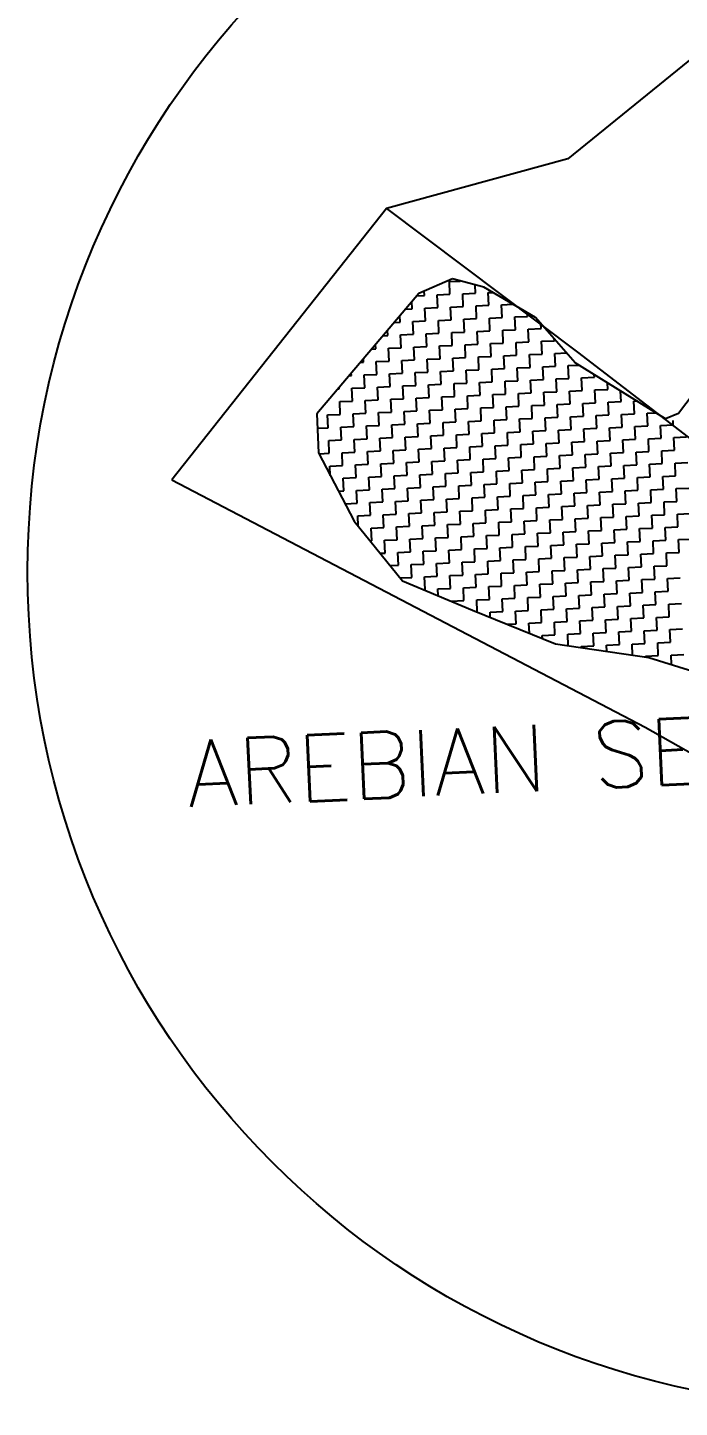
# Model space of a CAD drawing. Header units: metres. Extents: x 280741 to 282709, y 2085398 to 2088597.
# Drawn here: x 280833 to 281153, y 2085398 to 2086077 of the extents above; entities that cross this region are included whole.
import ezdxf
from ezdxf.enums import TextEntityAlignment as Align

# ---------------------------------------------------------------- set-up
doc = ezdxf.new("R2010")
doc.units = ezdxf.units.M
for name, color, linetype in [('POLY_HATCH', 12, 'Continuous'), ('POLY_PARCEL', 6, 'Continuous'), ('POLY_WATER', 4, 'Continuous'), ('TEXT_MAPOUT', 7, 'Continuous')]:
    doc.layers.add(name, color=color, linetype=linetype)
doc.styles.get("Standard").update_dxf_attribs({"font": 'simplex.shx'})

msp = doc.modelspace()

# ---------------------------------------------------------------- linework, layer by layer
msp.add_circle((281243.57, 2085809.49), 410.99)
at = {"layer": 'POLY_HATCH'}
for p, q in [((281041.48, 2085953.5), (281024.98, 2085946.34)), ((281056.89, 2085949.4), (281041.48, 2085953.5)), ((281082.41, 2085934.55), (281056.89, 2085949.4)), ((281024.98, 2085946.34), (280974.8, 2085887.19)), ((281101.86, 2085912.21), (281082.41, 2085934.55)), ((281146.39, 2085884.62), (281101.86, 2085912.21)), ((281164.02, 2085902.24), (281152.68, 2085887.31)), ((280974.8, 2085887.19), (280975.67, 2085868.01)), ((281152.68, 2085887.31), (281146.39, 2085884.62)), ((280975.67, 2085868.01), (280993.23, 2085834.38)), ((280993.23, 2085834.38), (281017.01, 2085805.03)), ((281017.01, 2085805.03), (281051.32, 2085790.58)), ((281051.32, 2085790.58), (281092.14, 2085774.03)), ((281092.14, 2085774.03), (281138.12, 2085767.32)), ((281138.12, 2085767.32), (281164.95, 2085758.93))]:
    msp.add_line(p, q, dxfattribs=at)
at = {"layer": 'POLY_HATCH', "linetype": 'Continuous'}
for p, q in [((281040.01, 2085952.22), (281045.37, 2085952.47)), ((281040.3, 2085945.95), (281040.01, 2085952.22)), ((281052.85, 2085946.52), (281052.67, 2085950.52)), ((281021.76, 2085938.81), (281021.6, 2085942.35)), ((281024.01, 2085945.2), (281027.75, 2085945.37)), ((281027.75, 2085945.37), (281027.65, 2085947.5)), ((281034.02, 2085945.66), (281040.3, 2085945.95)), ((281034.31, 2085939.38), (281034.02, 2085945.66)), ((281046.58, 2085946.23), (281052.85, 2085946.52)), ((281046.86, 2085939.96), (281046.58, 2085946.23)), ((281059.13, 2085946.81), (281061.19, 2085946.9)), ((281059.42, 2085940.53), (281059.13, 2085946.81)), ((281015.77, 2085932.25), (281015.63, 2085935.32)), ((281018.46, 2085938.66), (281021.76, 2085938.81)), ((281028.03, 2085939.1), (281034.31, 2085939.38)), ((281028.32, 2085932.82), (281028.03, 2085939.1)), ((281040.59, 2085939.67), (281046.86, 2085939.96)), ((281040.87, 2085933.39), (281040.59, 2085939.67)), ((281053.14, 2085940.24), (281059.42, 2085940.53)), ((281053.43, 2085933.97), (281053.14, 2085940.24)), ((281065.69, 2085940.82), (281071.21, 2085941.07)), ((281065.98, 2085934.54), (281065.69, 2085940.82)), ((281072.26, 2085934.83), (281078.53, 2085935.11)), ((281072.54, 2085928.55), (281072.26, 2085934.83)), ((281078.53, 2085935.11), (281078.45, 2085936.85)), ((281009.78, 2085925.68), (281009.66, 2085928.28)), ((281012.91, 2085932.12), (281015.77, 2085932.25)), ((281022.04, 2085932.53), (281028.32, 2085932.82)), ((281022.33, 2085926.26), (281022.04, 2085932.53)), ((281034.6, 2085933.11), (281040.87, 2085933.39)), ((281034.88, 2085926.83), (281034.6, 2085933.11)), ((281047.15, 2085933.68), (281053.43, 2085933.97)), ((281047.44, 2085927.4), (281047.15, 2085933.68)), ((281053.71, 2085927.69), (281059.99, 2085927.98)), ((281059.7, 2085934.25), (281065.98, 2085934.54)), ((281059.99, 2085927.98), (281059.7, 2085934.25)), ((281066.27, 2085928.26), (281072.54, 2085928.55)), ((281066.55, 2085921.99), (281066.27, 2085928.26)), ((281078.82, 2085928.84), (281085.09, 2085929.12)), ((281079.1, 2085922.56), (281078.82, 2085928.84)), ((281085.09, 2085929.12), (281084.98, 2085931.6)), ((281003.79, 2085919.12), (281003.69, 2085921.25)), ((281007.36, 2085925.57), (281009.78, 2085925.68)), ((281016.05, 2085925.97), (281022.33, 2085926.26)), ((281016.34, 2085919.69), (281016.05, 2085925.97)), ((281028.61, 2085926.54), (281034.88, 2085926.83)), ((281028.89, 2085920.27), (281028.61, 2085926.54)), ((281041.16, 2085927.12), (281047.44, 2085927.4)), ((281041.45, 2085920.84), (281041.16, 2085927.12)), ((281047.72, 2085921.13), (281054, 2085921.41)), ((281048.01, 2085914.85), (281047.72, 2085921.13)), ((281054, 2085921.41), (281053.71, 2085927.69)), ((281060.28, 2085921.7), (281066.55, 2085921.99)), ((281060.56, 2085915.42), (281060.28, 2085921.7)), ((281072.83, 2085922.27), (281079.1, 2085922.56)), ((281073.12, 2085916), (281072.83, 2085922.27)), ((281085.38, 2085922.85), (281091.66, 2085923.13)), ((281085.67, 2085916.57), (281085.38, 2085922.85)), ((281091.66, 2085923.13), (281091.62, 2085923.97)), ((281001.81, 2085919.03), (281003.79, 2085919.12)), ((281010.07, 2085919.41), (281016.34, 2085919.69)), ((281010.35, 2085913.13), (281010.07, 2085919.41)), ((281022.62, 2085919.98), (281028.89, 2085920.27)), ((281022.9, 2085913.7), (281022.62, 2085919.98)), ((281029.18, 2085913.99), (281035.46, 2085914.28)), ((281035.17, 2085920.55), (281041.45, 2085920.84)), ((281035.46, 2085914.28), (281035.17, 2085920.55)), ((281041.73, 2085914.56), (281048.01, 2085914.85)), ((281042.02, 2085908.29), (281041.73, 2085914.56)), ((281054.29, 2085915.14), (281060.56, 2085915.42)), ((281054.57, 2085908.86), (281054.29, 2085915.14)), ((281066.84, 2085915.71), (281073.12, 2085916)), ((281067.13, 2085909.43), (281066.84, 2085915.71)), ((281079.39, 2085916.28), (281085.67, 2085916.57)), ((281079.68, 2085910.01), (281079.39, 2085916.28)), ((281091.94, 2085916.86), (281097.59, 2085917.11)), ((281092.23, 2085910.58), (281091.94, 2085916.86)), ((280996.26, 2085912.49), (280997.8, 2085912.56)), ((280997.8, 2085912.56), (280997.72, 2085914.21)), ((281004.08, 2085912.84), (281010.35, 2085913.13)), ((281004.36, 2085906.57), (281004.08, 2085912.84)), ((281016.63, 2085913.42), (281022.9, 2085913.7)), ((281016.91, 2085907.14), (281016.63, 2085913.42)), ((281023.19, 2085907.43), (281029.47, 2085907.71)), ((281029.47, 2085907.71), (281029.18, 2085913.99)), ((281035.74, 2085908), (281042.02, 2085908.29)), ((281036.03, 2085901.72), (281035.74, 2085908)), ((281048.3, 2085908.57), (281054.57, 2085908.86)), ((281048.58, 2085902.3), (281048.3, 2085908.57)), ((281060.85, 2085909.15), (281067.13, 2085909.43)), ((281061.14, 2085902.87), (281060.85, 2085909.15)), ((281073.4, 2085909.72), (281079.68, 2085910.01)), ((281073.69, 2085903.44), (281073.4, 2085909.72)), ((281085.95, 2085910.29), (281092.23, 2085910.58)), ((281086.24, 2085904.02), (281085.95, 2085910.29)), ((281098.51, 2085910.87), (281103.65, 2085911.1)), ((281098.79, 2085904.59), (281098.51, 2085910.87)), ((280990.71, 2085905.94), (280991.81, 2085905.99)), ((280991.81, 2085905.99), (280991.76, 2085907.18)), ((280998.09, 2085906.28), (281004.36, 2085906.57)), ((280998.37, 2085900), (280998.09, 2085906.28)), ((281010.64, 2085906.85), (281016.91, 2085907.14)), ((281010.93, 2085900.58), (281010.64, 2085906.85)), ((281017.2, 2085900.86), (281023.48, 2085901.15)), ((281017.49, 2085894.59), (281017.2, 2085900.86)), ((281023.48, 2085901.15), (281023.19, 2085907.43)), ((281029.75, 2085901.44), (281036.03, 2085901.72)), ((281030.04, 2085895.16), (281029.75, 2085901.44)), ((281042.31, 2085902.01), (281048.58, 2085902.3)), ((281042.59, 2085895.73), (281042.31, 2085902.01)), ((281054.86, 2085902.58), (281061.14, 2085902.87)), ((281055.15, 2085896.31), (281054.86, 2085902.58)), ((281067.41, 2085903.16), (281073.69, 2085903.44)), ((281067.7, 2085896.88), (281067.41, 2085903.16)), ((281079.96, 2085903.73), (281086.24, 2085904.02)), ((281080.25, 2085897.45), (281079.96, 2085903.73)), ((281092.52, 2085904.3), (281098.79, 2085904.59)), ((281092.8, 2085898.03), (281092.52, 2085904.3)), ((281105.07, 2085904.88), (281111.35, 2085905.16)), ((281105.36, 2085898.6), (281105.07, 2085904.88)), ((281111.35, 2085905.16), (281111.29, 2085906.37)), ((281117.91, 2085899.17), (281117.76, 2085902.36)), ((280985.16, 2085899.4), (280985.82, 2085899.43)), ((280985.82, 2085899.43), (280985.79, 2085900.15)), ((280992.1, 2085899.72), (280998.37, 2085900)), ((280992.38, 2085893.44), (280992.1, 2085899.72)), ((280998.66, 2085893.73), (281004.94, 2085894.02)), ((281004.65, 2085900.29), (281010.93, 2085900.58)), ((281004.94, 2085894.02), (281004.65, 2085900.29)), ((281011.21, 2085894.3), (281017.49, 2085894.59)), ((281011.5, 2085888.03), (281011.21, 2085894.3)), ((281023.76, 2085894.88), (281030.04, 2085895.16)), ((281024.05, 2085888.6), (281023.76, 2085894.88)), ((281036.32, 2085895.45), (281042.59, 2085895.73)), ((281036.6, 2085889.17), (281036.32, 2085895.45)), ((281048.87, 2085896.02), (281055.15, 2085896.31)), ((281049.16, 2085889.75), (281048.87, 2085896.02)), ((281061.42, 2085896.59), (281067.7, 2085896.88)), ((281061.71, 2085890.32), (281061.42, 2085896.59)), ((281073.97, 2085897.17), (281080.25, 2085897.45)), ((281074.26, 2085890.89), (281073.97, 2085897.17)), ((281086.53, 2085897.74), (281092.8, 2085898.03)), ((281086.81, 2085891.46), (281086.53, 2085897.74)), ((281099.08, 2085898.31), (281105.36, 2085898.6)), ((281099.37, 2085892.04), (281099.08, 2085898.31)), ((281111.63, 2085898.89), (281117.91, 2085899.17)), ((281111.92, 2085892.61), (281111.63, 2085898.89)), ((281124.47, 2085893.18), (281124.24, 2085898.35)), ((280979.6, 2085892.86), (280979.83, 2085892.87)), ((280979.83, 2085892.87), (280979.82, 2085893.11)), ((280986.11, 2085893.16), (280992.38, 2085893.44)), ((280986.39, 2085886.88), (280986.11, 2085893.16)), ((280992.67, 2085887.17), (280998.95, 2085887.45)), ((280992.96, 2085880.89), (280992.67, 2085887.17)), ((280998.95, 2085887.45), (280998.66, 2085893.73)), ((281005.22, 2085887.74), (281011.5, 2085888.03)), ((281005.51, 2085881.46), (281005.22, 2085887.74)), ((281017.77, 2085888.31), (281024.05, 2085888.6)), ((281018.06, 2085882.04), (281017.77, 2085888.31)), ((281030.33, 2085888.89), (281036.6, 2085889.17)), ((281030.61, 2085882.61), (281030.33, 2085888.89)), ((281042.88, 2085889.46), (281049.16, 2085889.75)), ((281043.17, 2085883.18), (281042.88, 2085889.46)), ((281055.43, 2085890.03), (281061.71, 2085890.32)), ((281055.72, 2085883.76), (281055.43, 2085890.03)), ((281067.99, 2085890.6), (281074.26, 2085890.89)), ((281068.27, 2085884.33), (281067.99, 2085890.6)), ((281080.54, 2085891.18), (281086.81, 2085891.46)), ((281080.82, 2085884.9), (281080.54, 2085891.18)), ((281093.09, 2085891.75), (281099.37, 2085892.04)), ((281093.38, 2085885.48), (281093.09, 2085891.75)), ((281105.64, 2085892.32), (281111.92, 2085892.61)), ((281105.93, 2085886.05), (281105.64, 2085892.32)), ((281118.2, 2085892.9), (281124.47, 2085893.18)), ((281118.48, 2085886.62), (281118.2, 2085892.9)), ((281124.76, 2085886.91), (281131.04, 2085887.19)), ((281130.75, 2085893.47), (281132.01, 2085893.53)), ((281131.04, 2085887.19), (281130.75, 2085893.47)), ((281137.31, 2085887.48), (281141.46, 2085887.67)), ((281137.6, 2085881.2), (281137.31, 2085887.48)), ((280975.12, 2085880.07), (280980.4, 2085880.32)), ((280980.12, 2085886.59), (280986.39, 2085886.88)), ((280980.4, 2085880.32), (280980.12, 2085886.59)), ((280986.68, 2085880.6), (280992.96, 2085880.89)), ((280986.97, 2085874.33), (280986.68, 2085880.6)), ((280999.23, 2085881.18), (281005.51, 2085881.46)), ((280999.52, 2085874.9), (280999.23, 2085881.18)), ((281011.78, 2085881.75), (281018.06, 2085882.04)), ((281012.07, 2085875.47), (281011.78, 2085881.75)), ((281024.34, 2085882.32), (281030.61, 2085882.61)), ((281024.62, 2085876.05), (281024.34, 2085882.32)), ((281036.89, 2085882.9), (281043.17, 2085883.18)), ((281037.18, 2085876.62), (281036.89, 2085882.9)), ((281049.44, 2085883.47), (281055.72, 2085883.76)), ((281049.73, 2085877.19), (281049.44, 2085883.47)), ((281062, 2085884.04), (281068.27, 2085884.33)), ((281062.28, 2085877.77), (281062, 2085884.04)), ((281074.55, 2085884.62), (281080.82, 2085884.9)), ((281074.83, 2085878.34), (281074.55, 2085884.62)), ((281087.1, 2085885.19), (281093.38, 2085885.48)), ((281087.39, 2085878.91), (281087.1, 2085885.19)), ((281099.65, 2085885.76), (281105.93, 2085886.05)), ((281099.94, 2085879.49), (281099.65, 2085885.76)), ((281112.21, 2085886.33), (281118.48, 2085886.62)), ((281112.49, 2085880.06), (281112.21, 2085886.33)), ((281118.77, 2085880.35), (281125.05, 2085880.63)), ((281119.06, 2085874.07), (281118.77, 2085880.35)), ((281125.05, 2085880.63), (281124.76, 2085886.91)), ((281131.32, 2085880.92), (281137.6, 2085881.2)), ((281131.61, 2085874.64), (281131.32, 2085880.92)), ((281143.87, 2085881.49), (281150.15, 2085881.78)), ((281144.16, 2085875.22), (281143.87, 2085881.49)), ((281150.15, 2085881.78), (281150.06, 2085883.85)), ((280980.69, 2085874.04), (280986.97, 2085874.33)), ((280980.98, 2085867.76), (280980.69, 2085874.04)), ((280993.24, 2085874.61), (280999.52, 2085874.9)), ((280993.53, 2085868.34), (280993.24, 2085874.61)), ((281005.8, 2085875.19), (281012.07, 2085875.47)), ((281006.08, 2085868.91), (281005.8, 2085875.19)), ((281018.35, 2085875.76), (281024.62, 2085876.05)), ((281018.63, 2085869.48), (281018.35, 2085875.76)), ((281030.9, 2085876.33), (281037.18, 2085876.62)), ((281031.19, 2085870.06), (281030.9, 2085876.33)), ((281043.45, 2085876.91), (281049.73, 2085877.19)), ((281043.74, 2085870.63), (281043.45, 2085876.91)), ((281056.01, 2085877.48), (281062.28, 2085877.77)), ((281056.29, 2085871.2), (281056.01, 2085877.48)), ((281068.56, 2085878.05), (281074.83, 2085878.34)), ((281068.85, 2085871.78), (281068.56, 2085878.05)), ((281081.11, 2085878.63), (281087.39, 2085878.91)), ((281081.4, 2085872.35), (281081.11, 2085878.63)), ((281093.66, 2085879.2), (281099.94, 2085879.49)), ((281093.95, 2085872.92), (281093.66, 2085879.2)), ((281106.22, 2085879.77), (281112.49, 2085880.06)), ((281106.5, 2085873.5), (281106.22, 2085879.77)), ((281112.78, 2085873.78), (281119.06, 2085874.07)), ((281113.07, 2085867.51), (281112.78, 2085873.78)), ((281125.33, 2085874.36), (281131.61, 2085874.64)), ((281125.62, 2085868.08), (281125.33, 2085874.36)), ((281137.88, 2085874.93), (281144.16, 2085875.22)), ((281138.17, 2085868.65), (281137.88, 2085874.93)), ((281150.44, 2085875.5), (281156.71, 2085875.79)), ((281150.72, 2085869.23), (281150.44, 2085875.5)), ((280975.92, 2085867.53), (280980.98, 2085867.76)), ((280987.25, 2085868.05), (280993.53, 2085868.34)), ((280987.54, 2085861.77), (280987.25, 2085868.05)), ((280999.81, 2085868.62), (281006.08, 2085868.91)), ((281000.09, 2085862.35), (280999.81, 2085868.62)), ((281012.36, 2085869.2), (281018.63, 2085869.48)), ((281012.64, 2085862.92), (281012.36, 2085869.2)), ((281024.91, 2085869.77), (281031.19, 2085870.06)), ((281025.2, 2085863.49), (281024.91, 2085869.77)), ((281037.46, 2085870.34), (281043.74, 2085870.63)), ((281037.75, 2085864.07), (281037.46, 2085870.34)), ((281050.02, 2085870.92), (281056.29, 2085871.2)), ((281050.3, 2085864.64), (281050.02, 2085870.92)), ((281062.57, 2085871.49), (281068.85, 2085871.78)), ((281062.86, 2085865.21), (281062.57, 2085871.49)), ((281075.12, 2085872.06), (281081.4, 2085872.35)), ((281075.41, 2085865.79), (281075.12, 2085872.06)), ((281087.67, 2085872.64), (281093.95, 2085872.92)), ((281087.96, 2085866.36), (281087.67, 2085872.64)), ((281094.24, 2085866.65), (281100.51, 2085866.93)), ((281100.23, 2085873.21), (281106.5, 2085873.5)), ((281100.51, 2085866.93), (281100.23, 2085873.21)), ((281106.79, 2085867.22), (281113.07, 2085867.51)), ((281107.08, 2085860.94), (281106.79, 2085867.22)), ((281119.34, 2085867.79), (281125.62, 2085868.08)), ((281119.63, 2085861.52), (281119.34, 2085867.79)), ((281131.89, 2085868.37), (281138.17, 2085868.65)), ((281132.18, 2085862.09), (281131.89, 2085868.37)), ((281144.45, 2085868.94), (281150.72, 2085869.23)), ((281144.73, 2085862.66), (281144.45, 2085868.94)), ((280981.26, 2085861.49), (280987.54, 2085861.77)), ((280981.47, 2085856.9), (280981.26, 2085861.49)), ((280993.82, 2085862.06), (281000.09, 2085862.35)), ((280994.1, 2085855.78), (280993.82, 2085862.06)), ((281006.37, 2085862.63), (281012.64, 2085862.92)), ((281006.65, 2085856.36), (281006.37, 2085862.63)), ((281018.92, 2085863.21), (281025.2, 2085863.49)), ((281019.21, 2085856.93), (281018.92, 2085863.21)), ((281031.47, 2085863.78), (281037.75, 2085864.07)), ((281031.76, 2085857.5), (281031.47, 2085863.78)), ((281044.03, 2085864.35), (281050.3, 2085864.64)), ((281044.31, 2085858.08), (281044.03, 2085864.35)), ((281056.58, 2085864.93), (281062.86, 2085865.21)), ((281056.87, 2085858.65), (281056.58, 2085864.93)), ((281069.13, 2085865.5), (281075.41, 2085865.79)), ((281069.42, 2085859.22), (281069.13, 2085865.5)), ((281081.68, 2085866.07), (281087.96, 2085866.36)), ((281081.97, 2085859.8), (281081.68, 2085866.07)), ((281088.25, 2085860.08), (281094.52, 2085860.37)), ((281088.53, 2085853.81), (281088.25, 2085860.08)), ((281094.52, 2085860.37), (281094.24, 2085866.65)), ((281100.8, 2085860.66), (281107.08, 2085860.94)), ((281101.09, 2085854.38), (281100.8, 2085860.66)), ((281113.35, 2085861.23), (281119.63, 2085861.52)), ((281113.64, 2085854.95), (281113.35, 2085861.23)), ((281125.91, 2085861.8), (281132.18, 2085862.09)), ((281126.19, 2085855.53), (281125.91, 2085861.8)), ((281138.46, 2085862.38), (281144.73, 2085862.66)), ((281138.74, 2085856.1), (281138.46, 2085862.38)), ((281151.01, 2085862.95), (281157.29, 2085863.24)), ((281151.3, 2085856.67), (281151.01, 2085862.95)), ((280987.83, 2085855.5), (280994.1, 2085855.78)), ((280988.11, 2085849.22), (280987.83, 2085855.5)), ((281000.38, 2085856.07), (281006.65, 2085856.36)), ((281000.67, 2085849.79), (281000.38, 2085856.07)), ((281012.93, 2085856.64), (281019.21, 2085856.93)), ((281013.22, 2085850.37), (281012.93, 2085856.64)), ((281025.48, 2085857.22), (281031.76, 2085857.5)), ((281025.77, 2085850.94), (281025.48, 2085857.22)), ((281038.04, 2085857.79), (281044.31, 2085858.08)), ((281038.32, 2085851.51), (281038.04, 2085857.79)), ((281050.59, 2085858.36), (281056.87, 2085858.65)), ((281050.88, 2085852.09), (281050.59, 2085858.36)), ((281063.14, 2085858.94), (281069.42, 2085859.22)), ((281063.43, 2085852.66), (281063.14, 2085858.94)), ((281069.7, 2085852.95), (281075.98, 2085853.23)), ((281075.69, 2085859.51), (281081.97, 2085859.8)), ((281075.98, 2085853.23), (281075.69, 2085859.51)), ((281082.26, 2085853.52), (281088.53, 2085853.81)), ((281082.54, 2085847.24), (281082.26, 2085853.52)), ((281094.81, 2085854.09), (281101.09, 2085854.38)), ((281095.1, 2085847.82), (281094.81, 2085854.09)), ((281107.36, 2085854.67), (281113.64, 2085854.95)), ((281107.65, 2085848.39), (281107.36, 2085854.67)), ((281119.92, 2085855.24), (281126.19, 2085855.53)), ((281120.2, 2085848.96), (281119.92, 2085855.24)), ((281132.47, 2085855.81), (281138.74, 2085856.1)), ((281132.75, 2085849.54), (281132.47, 2085855.81)), ((281145.02, 2085856.39), (281151.3, 2085856.67)), ((281145.31, 2085850.11), (281145.02, 2085856.39)), ((280985.54, 2085849.1), (280988.11, 2085849.22)), ((280994.39, 2085849.51), (281000.67, 2085849.79)), ((280994.68, 2085843.23), (280994.39, 2085849.51)), ((281006.94, 2085850.08), (281013.22, 2085850.37)), ((281007.23, 2085843.8), (281006.94, 2085850.08)), ((281019.49, 2085850.65), (281025.77, 2085850.94)), ((281019.78, 2085844.38), (281019.49, 2085850.65)), ((281032.05, 2085851.23), (281038.32, 2085851.51)), ((281032.33, 2085844.95), (281032.05, 2085851.23)), ((281044.6, 2085851.8), (281050.88, 2085852.09)), ((281044.89, 2085845.52), (281044.6, 2085851.8)), ((281057.15, 2085852.37), (281063.43, 2085852.66)), ((281057.44, 2085846.1), (281057.15, 2085852.37)), ((281063.72, 2085846.38), (281069.99, 2085846.67)), ((281064, 2085840.11), (281063.72, 2085846.38)), ((281069.99, 2085846.67), (281069.7, 2085852.95)), ((281076.27, 2085846.96), (281082.54, 2085847.24)), ((281076.55, 2085840.68), (281076.27, 2085846.96)), ((281088.82, 2085847.53), (281095.1, 2085847.82)), ((281089.11, 2085841.25), (281088.82, 2085847.53)), ((281101.37, 2085848.1), (281107.65, 2085848.39)), ((281101.66, 2085841.83), (281101.37, 2085848.1)), ((281113.93, 2085848.68), (281120.2, 2085848.96)), ((281114.21, 2085842.4), (281113.93, 2085848.68)), ((281126.48, 2085849.25), (281132.75, 2085849.54)), ((281126.77, 2085842.97), (281126.48, 2085849.25)), ((281139.03, 2085849.82), (281145.31, 2085850.11)), ((281139.32, 2085843.55), (281139.03, 2085849.82)), ((281151.58, 2085850.4), (281157.86, 2085850.68)), ((281151.87, 2085844.12), (281151.58, 2085850.4)), ((280988.75, 2085842.96), (280994.68, 2085843.23)), ((281000.95, 2085843.52), (281007.23, 2085843.8)), ((281001.24, 2085837.24), (281000.95, 2085843.52)), ((281013.5, 2085844.09), (281019.78, 2085844.38)), ((281013.79, 2085837.81), (281013.5, 2085844.09)), ((281026.06, 2085844.66), (281032.33, 2085844.95)), ((281026.34, 2085838.39), (281026.06, 2085844.66)), ((281038.61, 2085845.24), (281044.89, 2085845.52)), ((281038.9, 2085838.96), (281038.61, 2085845.24)), ((281051.16, 2085845.81), (281057.44, 2085846.1)), ((281051.45, 2085839.53), (281051.16, 2085845.81)), ((281057.73, 2085839.82), (281064, 2085840.11)), ((281058.01, 2085833.54), (281057.73, 2085839.82)), ((281070.28, 2085840.39), (281076.55, 2085840.68)), ((281070.56, 2085834.12), (281070.28, 2085840.39)), ((281082.83, 2085840.97), (281089.11, 2085841.25)), ((281083.12, 2085834.69), (281082.83, 2085840.97)), ((281095.38, 2085841.54), (281101.66, 2085841.83)), ((281095.67, 2085835.26), (281095.38, 2085841.54)), ((281107.94, 2085842.11), (281114.21, 2085842.4)), ((281108.22, 2085835.84), (281107.94, 2085842.11)), ((281120.49, 2085842.69), (281126.77, 2085842.97)), ((281120.78, 2085836.41), (281120.49, 2085842.69)), ((281133.04, 2085843.26), (281139.32, 2085843.55)), ((281133.33, 2085836.98), (281133.04, 2085843.26)), ((281145.59, 2085843.83), (281151.87, 2085844.12)), ((281145.88, 2085837.56), (281145.59, 2085843.83)), ((280994.96, 2085836.96), (281001.24, 2085837.24)), ((280995.19, 2085831.96), (280994.96, 2085836.96)), ((281007.51, 2085837.53), (281013.79, 2085837.81)), ((281007.8, 2085831.25), (281007.51, 2085837.53)), ((281020.07, 2085838.1), (281026.34, 2085838.39)), ((281020.35, 2085831.83), (281020.07, 2085838.1)), ((281032.62, 2085838.67), (281038.9, 2085838.96)), ((281032.91, 2085832.4), (281032.62, 2085838.67)), ((281039.18, 2085832.68), (281045.46, 2085832.97)), ((281045.17, 2085839.25), (281051.45, 2085839.53)), ((281045.46, 2085832.97), (281045.17, 2085839.25)), ((281051.74, 2085833.26), (281058.01, 2085833.54)), ((281052.02, 2085826.98), (281051.74, 2085833.26)), ((281064.29, 2085833.83), (281070.56, 2085834.12)), ((281064.57, 2085827.56), (281064.29, 2085833.83)), ((281076.84, 2085834.4), (281083.12, 2085834.69)), ((281077.13, 2085828.13), (281076.84, 2085834.4)), ((281089.39, 2085834.98), (281095.67, 2085835.26)), ((281089.68, 2085828.7), (281089.39, 2085834.98)), ((281101.95, 2085835.55), (281108.22, 2085835.84)), ((281102.23, 2085829.27), (281101.95, 2085835.55)), ((281114.5, 2085836.12), (281120.78, 2085836.41)), ((281114.79, 2085829.85), (281114.5, 2085836.12)), ((281127.05, 2085836.7), (281133.33, 2085836.98)), ((281127.34, 2085830.42), (281127.05, 2085836.7)), ((281139.6, 2085837.27), (281145.88, 2085837.56)), ((281139.89, 2085830.99), (281139.6, 2085837.27)), ((281152.16, 2085837.84), (281158.43, 2085838.13)), ((281152.44, 2085831.57), (281152.16, 2085837.84)), ((281001.53, 2085830.97), (281007.8, 2085831.25)), ((281001.81, 2085824.69), (281001.53, 2085830.97)), ((281014.08, 2085831.54), (281020.35, 2085831.83)), ((281014.36, 2085825.26), (281014.08, 2085831.54)), ((281026.63, 2085832.11), (281032.91, 2085832.4)), ((281026.92, 2085825.84), (281026.63, 2085832.11)), ((281033.19, 2085826.12), (281039.47, 2085826.41)), ((281033.48, 2085819.85), (281033.19, 2085826.12)), ((281039.47, 2085826.41), (281039.18, 2085832.68)), ((281045.75, 2085826.7), (281052.02, 2085826.98)), ((281046.03, 2085820.42), (281045.75, 2085826.7)), ((281058.3, 2085827.27), (281064.57, 2085827.56)), ((281058.59, 2085820.99), (281058.3, 2085827.27)), ((281070.85, 2085827.84), (281077.13, 2085828.13)), ((281071.14, 2085821.57), (281070.85, 2085827.84)), ((281083.4, 2085828.41), (281089.68, 2085828.7)), ((281083.69, 2085822.14), (281083.4, 2085828.41)), ((281095.96, 2085828.99), (281102.23, 2085829.27)), ((281096.24, 2085822.71), (281095.96, 2085828.99)), ((281108.51, 2085829.56), (281114.79, 2085829.85)), ((281108.8, 2085823.28), (281108.51, 2085829.56)), ((281121.06, 2085830.13), (281127.34, 2085830.42)), ((281121.35, 2085823.86), (281121.06, 2085830.13)), ((281133.61, 2085830.71), (281139.89, 2085830.99)), ((281133.9, 2085824.43), (281133.61, 2085830.71)), ((281146.17, 2085831.28), (281152.44, 2085831.57)), ((281146.45, 2085825), (281146.17, 2085831.28)), ((281001.11, 2085824.66), (281001.81, 2085824.69)), ((281008.09, 2085824.98), (281014.36, 2085825.26)), ((281008.37, 2085818.7), (281008.09, 2085824.98)), ((281014.65, 2085818.99), (281020.93, 2085819.27)), ((281020.64, 2085825.55), (281026.92, 2085825.84)), ((281020.93, 2085819.27), (281020.64, 2085825.55)), ((281027.2, 2085819.56), (281033.48, 2085819.85)), ((281027.49, 2085813.28), (281027.2, 2085819.56)), ((281039.76, 2085820.13), (281046.03, 2085820.42)), ((281040.04, 2085813.86), (281039.76, 2085820.13)), ((281052.31, 2085820.71), (281058.59, 2085820.99)), ((281052.6, 2085814.43), (281052.31, 2085820.71)), ((281064.86, 2085821.28), (281071.14, 2085821.57)), ((281065.15, 2085815), (281064.86, 2085821.28)), ((281077.41, 2085821.85), (281083.69, 2085822.14)), ((281077.7, 2085815.58), (281077.41, 2085821.85)), ((281089.97, 2085822.43), (281096.24, 2085822.71)), ((281090.25, 2085816.15), (281089.97, 2085822.43)), ((281102.52, 2085823), (281108.8, 2085823.28)), ((281102.81, 2085816.72), (281102.52, 2085823)), ((281115.07, 2085823.57), (281121.35, 2085823.86)), ((281115.36, 2085817.3), (281115.07, 2085823.57)), ((281127.62, 2085824.14), (281133.9, 2085824.43)), ((281127.91, 2085817.87), (281127.62, 2085824.14)), ((281140.18, 2085824.72), (281146.45, 2085825)), ((281140.46, 2085818.44), (281140.18, 2085824.72)), ((281152.73, 2085825.29), (281159.01, 2085825.58)), ((281153.02, 2085819.01), (281152.73, 2085825.29)), ((281006.02, 2085818.59), (281008.37, 2085818.7)), ((281010.94, 2085812.53), (281014.94, 2085812.71)), ((281014.94, 2085812.71), (281014.65, 2085818.99)), ((281021.21, 2085813), (281027.49, 2085813.28)), ((281021.5, 2085806.72), (281021.21, 2085813)), ((281033.77, 2085813.57), (281040.04, 2085813.86)), ((281034.05, 2085807.29), (281033.77, 2085813.57)), ((281046.32, 2085814.14), (281052.6, 2085814.43)), ((281046.61, 2085807.87), (281046.32, 2085814.14)), ((281058.87, 2085814.72), (281065.15, 2085815)), ((281059.16, 2085808.44), (281058.87, 2085814.72)), ((281071.42, 2085815.29), (281077.7, 2085815.58)), ((281071.71, 2085809.01), (281071.42, 2085815.29)), ((281083.98, 2085815.86), (281090.25, 2085816.15)), ((281084.26, 2085809.59), (281083.98, 2085815.86)), ((281096.53, 2085816.44), (281102.81, 2085816.72)), ((281096.82, 2085810.16), (281096.53, 2085816.44)), ((281109.08, 2085817.01), (281115.36, 2085817.3)), ((281109.37, 2085810.73), (281109.08, 2085817.01)), ((281121.64, 2085817.58), (281127.91, 2085817.87)), ((281121.92, 2085811.31), (281121.64, 2085817.58)), ((281134.19, 2085818.16), (281140.46, 2085818.44)), ((281134.47, 2085811.88), (281134.19, 2085818.16)), ((281140.75, 2085812.17), (281147.03, 2085812.45)), ((281146.74, 2085818.73), (281153.02, 2085819.01)), ((281147.03, 2085812.45), (281146.74, 2085818.73)), ((281015.85, 2085806.46), (281021.5, 2085806.72)), ((281027.78, 2085807.01), (281034.05, 2085807.29)), ((281028.06, 2085800.73), (281027.78, 2085807.01)), ((281040.33, 2085807.58), (281046.61, 2085807.87)), ((281040.62, 2085801.3), (281040.33, 2085807.58)), ((281052.88, 2085808.15), (281059.16, 2085808.44)), ((281053.17, 2085801.88), (281052.88, 2085808.15)), ((281065.43, 2085808.73), (281071.71, 2085809.01)), ((281065.72, 2085802.45), (281065.43, 2085808.73)), ((281077.99, 2085809.3), (281084.26, 2085809.59)), ((281078.27, 2085803.02), (281077.99, 2085809.3)), ((281090.54, 2085809.87), (281096.82, 2085810.16)), ((281090.83, 2085803.6), (281090.54, 2085809.87)), ((281103.09, 2085810.45), (281109.37, 2085810.73)), ((281103.38, 2085804.17), (281103.09, 2085810.45)), ((281115.65, 2085811.02), (281121.92, 2085811.31)), ((281115.93, 2085804.74), (281115.65, 2085811.02)), ((281128.2, 2085811.59), (281134.47, 2085811.88)), ((281128.48, 2085805.32), (281128.2, 2085811.59)), ((281134.76, 2085805.6), (281141.04, 2085805.89)), ((281141.04, 2085805.89), (281140.75, 2085812.17)), ((281147.31, 2085806.18), (281153.59, 2085806.46)), ((281147.6, 2085799.9), (281147.31, 2085806.18)), ((281027.31, 2085800.7), (281028.06, 2085800.73)), ((281034.34, 2085801.02), (281040.62, 2085801.3)), ((281034.49, 2085797.67), (281034.34, 2085801.02)), ((281046.89, 2085801.59), (281053.17, 2085801.88)), ((281047.18, 2085795.31), (281046.89, 2085801.59)), ((281059.45, 2085802.16), (281065.72, 2085802.45)), ((281059.73, 2085795.89), (281059.45, 2085802.16)), ((281072, 2085802.74), (281078.27, 2085803.02)), ((281072.28, 2085796.46), (281072, 2085802.74)), ((281084.55, 2085803.31), (281090.83, 2085803.6)), ((281084.84, 2085797.03), (281084.55, 2085803.31)), ((281097.1, 2085803.88), (281103.38, 2085804.17)), ((281097.39, 2085797.61), (281097.1, 2085803.88)), ((281109.66, 2085804.46), (281115.93, 2085804.74)), ((281109.94, 2085798.18), (281109.66, 2085804.46)), ((281122.21, 2085805.03), (281128.48, 2085805.32)), ((281122.49, 2085798.75), (281122.21, 2085805.03)), ((281128.77, 2085799.04), (281135.05, 2085799.33)), ((281129.06, 2085792.76), (281128.77, 2085799.04)), ((281135.05, 2085799.33), (281134.76, 2085805.6)), ((281141.32, 2085799.61), (281147.6, 2085799.9)), ((281141.61, 2085793.34), (281141.32, 2085799.61)), ((281040.9, 2085795.03), (281047.18, 2085795.31)), ((281040.91, 2085794.97), (281040.9, 2085795.03)), ((281053.46, 2085795.6), (281059.73, 2085795.89)), ((281053.73, 2085789.61), (281053.46, 2085795.6)), ((281066.01, 2085796.17), (281072.28, 2085796.46)), ((281066.29, 2085789.9), (281066.01, 2085796.17)), ((281078.56, 2085796.75), (281084.84, 2085797.03)), ((281078.85, 2085790.47), (281078.56, 2085796.75)), ((281091.11, 2085797.32), (281097.39, 2085797.61)), ((281091.4, 2085791.04), (281091.11, 2085797.32)), ((281103.67, 2085797.89), (281109.94, 2085798.18)), ((281103.95, 2085791.62), (281103.67, 2085797.89)), ((281110.23, 2085791.9), (281116.51, 2085792.19)), ((281116.22, 2085798.47), (281122.49, 2085798.75)), ((281116.51, 2085792.19), (281116.22, 2085798.47)), ((281122.78, 2085792.48), (281129.06, 2085792.76)), ((281123.07, 2085786.2), (281122.78, 2085792.48)), ((281135.33, 2085793.05), (281141.61, 2085793.34)), ((281135.62, 2085786.77), (281135.33, 2085793.05)), ((281147.89, 2085793.62), (281154.16, 2085793.91)), ((281148.17, 2085787.35), (281147.89, 2085793.62)), ((281060.02, 2085789.61), (281066.29, 2085789.9)), ((281060.14, 2085787.01), (281060.02, 2085789.61)), ((281072.57, 2085790.18), (281078.85, 2085790.47)), ((281072.86, 2085783.91), (281072.57, 2085790.18)), ((281085.12, 2085790.76), (281091.4, 2085791.04)), ((281085.41, 2085784.48), (281085.12, 2085790.76)), ((281097.68, 2085791.33), (281103.95, 2085791.62)), ((281097.96, 2085785.05), (281097.68, 2085791.33)), ((281104.24, 2085785.34), (281110.52, 2085785.63)), ((281104.53, 2085779.06), (281104.24, 2085785.34)), ((281110.52, 2085785.63), (281110.23, 2085791.9)), ((281116.79, 2085785.91), (281123.07, 2085786.2)), ((281117.08, 2085779.64), (281116.79, 2085785.91)), ((281129.34, 2085786.49), (281135.62, 2085786.77)), ((281129.63, 2085780.21), (281129.34, 2085786.49)), ((281141.9, 2085787.06), (281148.17, 2085787.35)), ((281142.18, 2085780.78), (281141.9, 2085787.06)), ((281068.3, 2085783.7), (281072.86, 2085783.91)), ((281079.13, 2085784.19), (281085.41, 2085784.48)), ((281079.36, 2085779.21), (281079.13, 2085784.19)), ((281091.69, 2085784.77), (281097.96, 2085785.05)), ((281091.97, 2085778.49), (281091.69, 2085784.77)), ((281098.25, 2085778.78), (281104.53, 2085779.06)), ((281098.51, 2085773.1), (281098.25, 2085778.78)), ((281110.8, 2085779.35), (281117.08, 2085779.64)), ((281111.09, 2085773.07), (281110.8, 2085779.35)), ((281123.35, 2085779.92), (281129.63, 2085780.21)), ((281123.64, 2085773.65), (281123.35, 2085779.92)), ((281135.91, 2085780.5), (281142.18, 2085780.78)), ((281136.19, 2085774.22), (281135.91, 2085780.5)), ((281148.46, 2085781.07), (281154.74, 2085781.36)), ((281148.75, 2085774.79), (281148.46, 2085781.07)), ((281085.7, 2085778.2), (281091.97, 2085778.49)), ((281085.77, 2085776.61), (281085.7, 2085778.2)), ((281104.81, 2085772.79), (281111.09, 2085773.07)), ((281104.84, 2085772.17), (281104.81, 2085772.79)), ((281117.36, 2085773.36), (281123.64, 2085773.65)), ((281117.5, 2085770.33), (281117.36, 2085773.36)), ((281129.92, 2085773.93), (281136.19, 2085774.22)), ((281130.17, 2085768.48), (281129.92, 2085773.93)), ((281142.47, 2085774.51), (281148.75, 2085774.79)), ((281142.76, 2085768.23), (281142.47, 2085774.51)), ((281136.48, 2085767.94), (281142.76, 2085768.23)), ((281136.5, 2085767.55), (281136.48, 2085767.94)), ((281149.03, 2085768.52), (281155.31, 2085768.8)), ((281149.25, 2085763.84), (281149.03, 2085768.52))]:
    msp.add_line(p, q, dxfattribs=at)
at = {"layer": 'POLY_PARCEL'}
for p, q in [((281009.1, 2085988.19), (281102.96, 2085917.53)), ((281102.96, 2085917.53), (281384.18, 2085701.44))]:
    msp.add_line(p, q, dxfattribs=at)
at = {"layer": 'POLY_WATER'}
for p, q in [((281166.83, 2086068.14), (281098.24, 2086012.63)), ((281098.24, 2086012.63), (281009.1, 2085988.19)), ((281009.1, 2085988.19), (280903.51, 2085854.76)), ((280903.51, 2085854.76), (281136.28, 2085733.01)), ((281136.28, 2085733.01), (281243.68, 2085672.16))]:
    msp.add_line(p, q, dxfattribs=at)

# ---------------------------------------------------------------- texts
at = {"layer": 'TEXT_MAPOUT'}
msp.add_text('AREBIAN SEA', height=32.566, rotation=2.61454, dxfattribs=at).set_placement((281051.05, 2085700.19), align=Align.CENTER)

doc.saveas('drawing.dxf')
